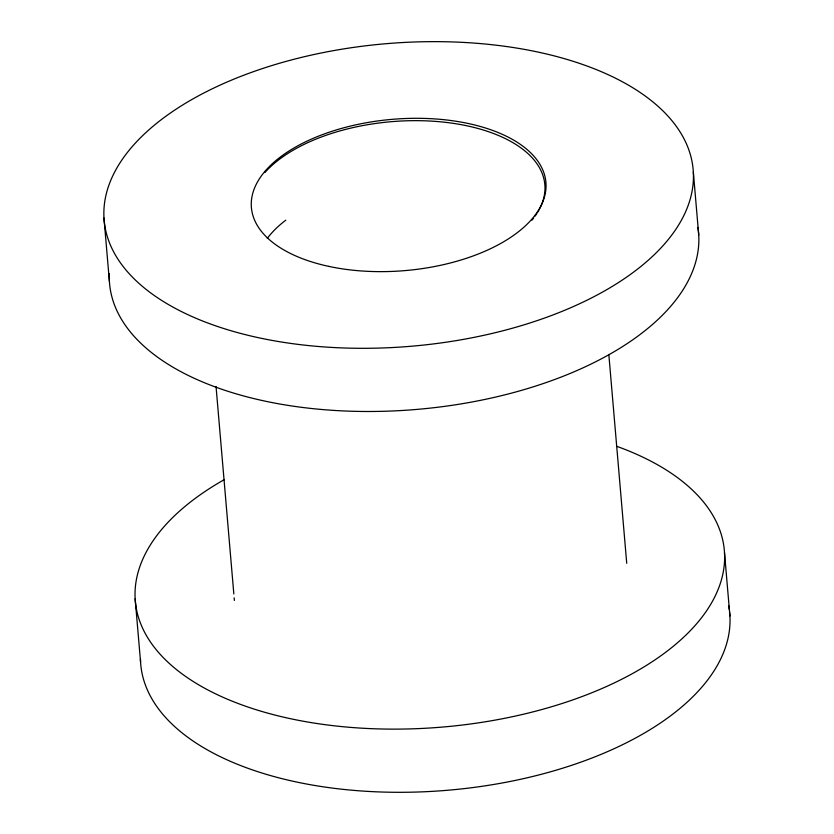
<?xml version="1.0" encoding="UTF-8"?>
<svg xmlns="http://www.w3.org/2000/svg" width="834" height="834" viewBox="0 0 834 834"><rect width="100%" height="100%" fill="white"/><g stroke="black" fill="none" stroke-linecap="round" stroke-linejoin="round"><path stroke-width="1.25" d="M693.325 171.96A295.601 151.798 -4.9 0 1 258.78 337.77A295.601 151.798 -4.9 0 1 243.841 75.196A295.601 151.798 -4.9 0 1 693.325 171.96L698.736 235.136M724.506 552.775L729.917 615.951M608.83 354.481L626.73 563.284M216.037 386.465L233.833 593.964M234.166 597.863L234.385 600.449M103.969 217.987L109.39 281.173M135.15 598.812L140.571 661.987M697.922 227.473A295.601 151.798 -4.9 0 1 412.934 409.734A295.601 151.798 -4.9 0 1 109.317 273.698M267.266 238.43A147.795 75.904 -4.9 0 1 285.812 220.166M264.878 172.575A147.795 75.904 -4.9 0 1 453.362 123.369A147.795 75.904 -4.9 0 1 537.242 212.889M536.585 213.921A147.795 75.904 -4.9 0 1 535.147 216.006M533.604 218.091A147.795 75.904 -4.9 0 1 531.956 220.155M729.541 611.562A295.601 151.798 -4.9 0 1 445.408 790.444A295.601 151.798 -4.9 0 1 140.456 659.162M728.635 605.599A295.601 151.798 -4.9 0 1 729.291 609.571M616.576 446.253A295.601 151.798 -4.9 0 1 650.708 662.686A295.601 151.798 -4.9 0 1 226.368 698.756A295.601 151.798 -4.9 0 1 224.346 479.592M328.711 266.369A147.795 75.904 -4.9 0 0 545.989 183.47A147.795 75.904 -4.9 0 0 321.246 135.077A147.795 75.904 -4.9 0 0 328.711 266.369"/></g></svg>
